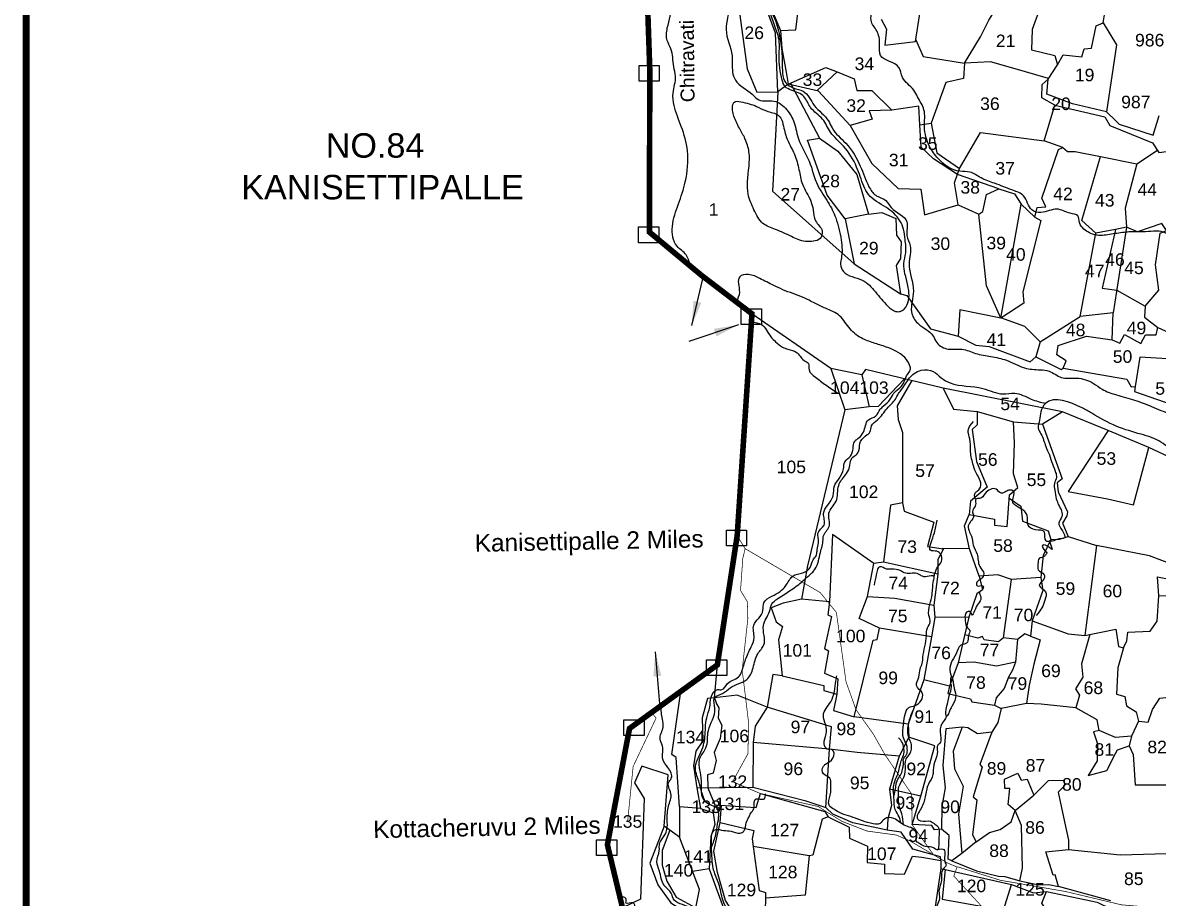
# Model space of a CAD drawing. Header units: feet. Extents: x 800131 to 806575, y 1568145 to 1575656.
# Drawn here: x 800131 to 801759, y 1573120 to 1574374 of the extents above; entities that cross this region are included whole.
import ezdxf
from ezdxf.enums import TextEntityAlignment as Align

# ---------------------------------------------------------------- set-up
doc = ezdxf.new("R2010")
doc.units = ezdxf.units.FT
doc.header["$LTSCALE"] = 15
doc.header["$MEASUREMENT"] = 0
doc.linetypes.add('HIDDEN2', pattern=[0.1875, 0.125, -0.0625])
for name, color, linetype in [('PLOT', 7, 'Continuous'), ('PLOT NO', 7, 'Continuous'), ('ROADS', 6, 'Continuous'), ('TANKS-STREAM', 4, 'Continuous'), ('TEXT', 1, 'Continuous'), ('VILLAGE STONES', 240, 'Continuous')]:
    doc.layers.add(name, color=color, linetype=linetype)
doc.layers.add('VILLAGE BOUNDRY', color=5, linetype='HIDDEN2', lineweight=100)
doc.styles.get("Standard").update_dxf_attribs({"font": 'arial.ttf'})
doc.linetypes.add('DOTS', pattern='A,1e-06,-3,["●",Standard,S=3,R=0,X=-1.25,Y=-1.25],-3', length=6.000001)
doc.dimstyles.get("Standard").update_dxf_attribs({"dimtxt": 0.18, "dimasz": 35, "dimexe": 0.18, "dimexo": 0.0625, "dimgap": 0.09, "dimtad": 0, "dimtih": 1, "dimtoh": 1, "dimdec": 4, "dimzin": 0, "dimdsep": 46, "dimtxsty": 'Standard', "dimcen": 0.09, "dimadec": 0, "dimazin": 0, "dimtfac": 1, "dimtdec": 4, "dimtofl": 0, "dimtmove": 0, "dimatfit": 3, "dimfxl": 1, "dimtolj": 1, "dimtzin": 0, "dimarcsym": 0})

msp = doc.modelspace()

# ---------------------------------------------------------------- linework, layer by layer
at = {"layer": 'PLOT', "lineweight": -2}
for points in [[(801564.1, 1574465.6), (801553, 1574421.4), (801588.5, 1574423.7), (801582.8, 1574405.5), (801590.9, 1574400.1), (801578, 1574364.6), (801577.3, 1574335.7), (801610.6, 1574327.3), (801614.4, 1574314), (801622.4, 1574328.2), (801649.4, 1574325.6), (801652.8, 1574337.1), (801663.2, 1574337.8), (801669.8, 1574370), (801679.7, 1574374), (801681.6, 1574385.5)], [(801361.8, 1574379.6), (801369.1, 1574365.3), (801367, 1574342.3), (801411.1, 1574347.4), (801428.2, 1574458)], [(801157.1, 1574399), (801169.6, 1574308.4), (801183.3, 1574274.9), (801213.7, 1574275.3), (801210.3, 1574359.4), (801189.7, 1574415.2)], [(801196, 1574414.8), (801217.6, 1574363.3), (801239.5, 1574364), (801243, 1574395.7)], [(801601.5, 1574294.4), (801550.2, 1574309.1), (801518.3, 1574318.3), (801480.9, 1574316.5), (801503.9, 1574354.3), (801516.1, 1574378.1), (801524.2, 1574390.8), (801516.4, 1574411.1), (801553.3, 1574422.3)], [(801679.7, 1574374), (801699.1, 1574342.5), (801684.8, 1574246.7), (801636, 1574258.1), (801599.1, 1574272.1), (801600.9, 1574293.5), (801614.4, 1574314)], [(801217.6, 1574363.3), (801219.1, 1574337.3), (801225.4, 1574303.3), (801228.5, 1574286.5), (801282.3, 1574310.3), (801298.4, 1574303.8), (801322.8, 1574293.9), (801326.6, 1574277.2), (801348.2, 1574277.4), (801377, 1574249.1), (801344.5, 1574248), (801349, 1574236), (801317.1, 1574227.3), (801271.7, 1574276.3), (801228.5, 1574286.5)], [(801411.5, 1574350), (801422, 1574325.7), (801480.9, 1574316.5), (801479.8, 1574294.3), (801454.2, 1574288.7), (801433.1, 1574230.3), (801441.5, 1574188), (801474, 1574165.5), (801504.1, 1574217.1), (801595.2, 1574205), (801610.4, 1574256.4), (801591.9, 1574266.5), (801592.4, 1574285.8), (801600.9, 1574293.5)], [(801298.4, 1574303.8), (801270.3, 1574277.7)], [(801228.5, 1574286.5), (801213.7, 1574275.3)], [(801231.8, 1574287.9), (801273.4, 1574209.1), (801299.4, 1574190.5), (801326.9, 1574157), (801343.6, 1574100.1), (801310.3, 1574093.5), (801284.5, 1574127.1), (801256, 1574206), (801273.4, 1574209.1)], [(801213.7, 1574275.3), (801205.7, 1574133.2), (801322.9, 1574028.8), (801389.4, 1573985.8), (801398.3, 1573983.4), (801432.3, 1573935.8), (801472, 1573925.2), (801497.4, 1573912.5), (801516.5, 1573910.3), (801575.1, 1573888.6), (801583.2, 1573895.6)], [(801417.2, 1574228), (801415.7, 1574254.6), (801377, 1574249.1)], [(801610.4, 1574256.4), (801682.2, 1574239.4), (801689.3, 1574227.2), (801750.5, 1574202.4), (801759.6, 1574188.5), (801828.9, 1574197.3), (801873.8, 1574182.4), (801903.3, 1574176), (801910.4, 1574199.5), (801855.1, 1574226.4), (801837.6, 1574194.4)], [(801684.8, 1574246.7), (801697.9, 1574233.8), (801702.8, 1574228.9), (801751.4, 1574213.3), (801760.1, 1574241.4)], [(801317.1, 1574227.3), (801348.1, 1574172.6), (801385.8, 1574136.9), (801418.4, 1574135.9), (801423.7, 1574099.2), (801471.9, 1574113.4), (801466.9, 1574144.9), (801474, 1574165.5)], [(801471.9, 1574113.4), (801501.8, 1574100.2), (801507.2, 1574104), (801512.6, 1574128), (801530.4, 1574136.3), (801471, 1574156.8), (801436.5, 1574179.1), (801419, 1574196.1), (801417.2, 1574228), (801433.1, 1574230.3)], [(801530.4, 1574136.3), (801552.7, 1574129.2), (801562.4, 1574114.2), (801582.1, 1574096), (801585.1, 1574109.5), (801597.8, 1574110.8), (801592, 1574123.1), (801615.6, 1574192.6), (801621.9, 1574195.7), (801595.2, 1574205)], [(801621.9, 1574195.7), (801628.6, 1574189.9), (801639.6, 1574189.9), (801676, 1574182.7), (801728.1, 1574172.4), (801757.5, 1574191.7)], [(801728.1, 1574172.4), (801711.5, 1574108.6), (801713.3, 1574081.4), (801697.4, 1574078.2), (801669.4, 1574072.7), (801649.1, 1574091), (801676, 1574182.7)], [(801582.1, 1574096), (801590.3, 1574090.8), (801564.8, 1573988.9), (801565.9, 1573972.7), (801533.2, 1573950.9), (801562.4, 1574114.2)], [(801310.3, 1574093.5), (801322.9, 1574028.8)], [(801343.6, 1574100.1), (801362.7, 1574102.4), (801382.5, 1574093.7), (801383.7, 1574070), (801390.5, 1574060.2), (801389.4, 1574036.7), (801383.3, 1574026.3), (801389.4, 1573985.8)], [(801533.2, 1573950.9), (801512.8, 1573997.4), (801501.8, 1574100.2)], [(801697.4, 1574078.2), (801678.2, 1573994.2), (801699.3, 1573991), (801739.9, 1573968.1), (801759.7, 1573991.4), (801754.6, 1574027.6), (801761.5, 1574072.9), (801770.8, 1574076.5), (801764, 1574086.9), (801729.2, 1574074.7), (801713.3, 1574081.4)], [(801589.6, 1573917.4), (801647, 1573953.7), (801669.4, 1574072.7)], [(801713.3, 1574081.4), (801699, 1573989.2), (801694.3, 1573958.8), (801647, 1573953.7)], [(801840.4, 1573721.2), (801745.1, 1573765.8), (801687.1, 1573790.4), (801621.5, 1573817.1), (801450.7, 1573850.7), (801339.3, 1573877.6), (801333.9, 1573870), (801289.6, 1573878.8), (801176.5, 1573957.3)], [(801533.2, 1573950.9), (801474.3, 1573963), (801472, 1573925.2)], [(801622.5, 1573879.3), (801626.9, 1573889.8), (801613.4, 1573898.6), (801615.3, 1573911.7), (801655.8, 1573925.2), (801692.5, 1573919.9), (801694.3, 1573958.8)], [(801739.9, 1573968.1), (801739.2, 1573952.3), (801758, 1573937.6), (801789.5, 1573923.6), (801809, 1573916.2), (801809.8, 1573898.6), (801828.4, 1573877.1), (801820.9, 1573862.5), (801796.6, 1573870.8), (801772.2, 1573893), (801732.3, 1573895.1), (801725.9, 1573853.1)], [(801532.7, 1573952), (801567.3, 1573939.7), (801589.6, 1573917.4), (801583.2, 1573895.6)], [(801692.5, 1573919.9), (801703.9, 1573915.4), (801710.2, 1573927.9), (801733.8, 1573914.6), (801740.6, 1573927.3), (801755.6, 1573927.4), (801758, 1573937.6)], [(801583.2, 1573895.6), (801619.6, 1573877.4), (801622.5, 1573879.3), (801713.6, 1573863.6), (801720.1, 1573852.5), (801725.9, 1573853.1), (801724.9, 1573845.8), (801811.3, 1573815.9)], [(801289.6, 1573878.8), (801309.5, 1573820), (801256.1, 1573596.3), (801247.3, 1573548.7), (801221.3, 1573542.7), (801204.2, 1573536), (801211, 1573516.1), (801220.2, 1573509.6), (801214.5, 1573490.4), (801219.6, 1573438.9), (801206.2, 1573440.7), (801198.5, 1573394), (801155.3, 1573410.8), (801122.9, 1573407), (801126.9, 1573454.4)], [(801333.9, 1573870), (801344.6, 1573824), (801309.5, 1573820)], [(801395, 1573864.1), (801357.6, 1573824.5), (801344.6, 1573824)], [(801405.7, 1573861.6), (801384.6, 1573825.7), (801385.9, 1573805.9), (801392.4, 1573787.2), (801392.2, 1573686.6), (801375, 1573683.1), (801365, 1573601.5), (801351, 1573599.6)], [(801450.7, 1573850.7), (801465.5, 1573820.9), (801499.3, 1573817.5), (801551.3, 1573802.4), (801592.8, 1573799.2)], [(801499.3, 1573817.5), (801499.4, 1573798.5), (801492.1, 1573791.5), (801498.3, 1573745.9), (801513.4, 1573708.8), (801489.8, 1573688.9), (801487.7, 1573669.7), (801524, 1573663.1), (801524.2, 1573654.4), (801542.4, 1573652.8), (801545.4, 1573698), (801557.4, 1573708.3), (801551.2, 1573728.2), (801552.7, 1573772.7), (801551.3, 1573802.4)], [(801621.5, 1573817.1), (801592.8, 1573799.2), (801621.3, 1573721), (801613.7, 1573715.3), (801615.2, 1573702.3), (801628.5, 1573673.8), (801627.9, 1573667.7), (801621.7, 1573657.6), (801629.8, 1573638.2), (801670.1, 1573625.3)], [(801687.1, 1573790.4), (801629.7, 1573702.8), (801686.2, 1573692.4), (801723.5, 1573683.7), (801745.1, 1573765.8)], [(801392.2, 1573686.6), (801394.6, 1573674.6), (801437.1, 1573658.7), (801428.3, 1573623.9), (801450.9, 1573620.7), (801443.1, 1573605.5), (801443, 1573584.4), (801365, 1573601.5)], [(801545.1, 1573693.4), (801561.8, 1573681.6), (801564.4, 1573660.3), (801600.9, 1573646.6), (801604.6, 1573634), (801617.1, 1573634.3), (801629.8, 1573638.2)], [(801488.2, 1573620.7), (801481.1, 1573653.7), (801487.7, 1573669.7)], [(801219.6, 1573438.9), (801279.3, 1573425), (801279.6, 1573417.8), (801298, 1573412.6), (801293.5, 1573389), (801322.9, 1573380.2), (801350.4, 1573489.9), (801355.8, 1573490.7), (801359.3, 1573506.8), (801330.1, 1573520.7), (801342, 1573552.6), (801351, 1573599.6), (801291.7, 1573641), (801287.4, 1573544.8), (801247.3, 1573548.7)], [(801604.6, 1573634), (801593.7, 1573611.2), (801590.7, 1573579.8), (801548.4, 1573576.5), (801528.7, 1573583.5), (801501.9, 1573581.3), (801488.2, 1573620.7), (801449, 1573620.9)], [(801824.7, 1573577.1), (801803.5, 1573582.9), (801782.4, 1573588.6), (801781.6, 1573597.4), (801746, 1573610.4), (801670.1, 1573625.3), (801653.6, 1573496.5), (801698, 1573505.8), (801702, 1573480.5), (801709, 1573479), (801713.7, 1573488.7), (801715.2, 1573501.1), (801747.3, 1573502.7), (801757.2, 1573517), (801759.4, 1573553.1), (801757.6, 1573580.7), (801798.9, 1573572.6), (801800.3, 1573552.8), (801759.4, 1573553.1)], [(801443, 1573584.4), (801437.1, 1573540), (801438.8, 1573522.4), (801433.7, 1573494.8), (801359.3, 1573506.8)], [(801501.9, 1573581.3), (801506.7, 1573562.1), (801498.9, 1573556.1), (801487.4, 1573522.9), (801438.8, 1573522.4)], [(801590.7, 1573579.8), (801593.2, 1573561), (801578.2, 1573517.3), (801575.7, 1573495.4), (801567.4, 1573499), (801557, 1573490.9), (801536.8, 1573493.3), (801548.4, 1573576.5)], [(801342, 1573552.6), (801381.4, 1573550.2), (801437.1, 1573540)], [(801287.4, 1573544.8), (801285.3, 1573526.2), (801290.3, 1573523.8), (801280.3, 1573478.1), (801286.2, 1573474.6), (801280.4, 1573442.5), (801299.4, 1573434.3), (801298, 1573412.6)], [(801487.4, 1573522.9), (801481.8, 1573498.3), (801472.1, 1573457.3), (801459.4, 1573424.1), (801422.9, 1573433.1)], [(801578.2, 1573517.3), (801629.8, 1573498.9), (801653.6, 1573496.5)], [(801433.7, 1573494.8), (801422.9, 1573433.1), (801400.3, 1573369.6), (801322.9, 1573380.2)], [(801557, 1573490.9), (801554.1, 1573458.2), (801527.1, 1573452.4), (801494.4, 1573458.4), (801472.1, 1573457.3)], [(801536.8, 1573493.3), (801529.6, 1573487.4), (801509.4, 1573490.3), (801506.9, 1573495.1), (801500.3, 1573492.8), (801481.5, 1573497.3)], [(801575.7, 1573495.4), (801589.4, 1573490.3), (801580.5, 1573455.3), (801573.8, 1573425.5), (801569.9, 1573399.2), (801533.8, 1573391.8)], [(801660.5, 1573497.9), (801648.8, 1573456), (801650.7, 1573437), (801640.1, 1573419.9), (801646, 1573410.8), (801640.5, 1573392.9), (801591.2, 1573398.1), (801569.9, 1573399.2)], [(801709, 1573479), (801701, 1573450), (801699.1, 1573412.5), (801710.7, 1573408.9), (801713.3, 1573395.9), (801727, 1573387.1), (801730.6, 1573373.8), (801720.5, 1573352.5), (801697.6, 1573350.5), (801674.3, 1573360.2), (801671.2, 1573375.6), (801640.5, 1573392.9)], [(801554.1, 1573458.2), (801550.1, 1573446.8), (801544.3, 1573436.7), (801537.8, 1573420.7), (801526.4, 1573407.2), (801524, 1573396.7)], [(801459.4, 1573424.1), (801457.3, 1573413.4), (801489.7, 1573406), (801491.6, 1573401.4), (801524, 1573396.7), (801533.8, 1573391.8), (801528.7, 1573371.9), (801520.4, 1573358), (801499.9, 1573355.5), (801486.1, 1573364.3), (801477.9, 1573365.1), (801454.2, 1573362.9), (801449.9, 1573310.1), (801453.5, 1573278.2), (801448.7, 1573251.7), (801448.3, 1573219.1), (801437.9, 1573217.9), (801434.1, 1573224.3), (801405.9, 1573225.7), (801418.3, 1573266.5), (801373.6, 1573276.2)], [(801097.4, 1573278.2), (801102.9, 1573248.5), (801072.8, 1573251.2), (801067.7, 1573321.6), (801061.5, 1573326.1), (801074.5, 1573416.4)], [(801122.9, 1573407), (801112.9, 1573406.2), (801105.3, 1573378.4), (801106, 1573345.5), (801095.9, 1573330.8), (801092.6, 1573310), (801097.4, 1573278.2), (801177.6, 1573279.1)], [(801122.9, 1573407), (801125.5, 1573398.4), (801128.8, 1573392.8), (801128.2, 1573378.3), (801133.5, 1573368.1), (801131.1, 1573348.9), (801122.2, 1573328.8), (801125.1, 1573317.6), (801121, 1573299.3), (801113, 1573296.7), (801113.2, 1573278.4)], [(801730.6, 1573373.8), (801744.3, 1573372.4), (801750.6, 1573390.4), (801760.8, 1573406.5), (801798.6, 1573411.1), (801805.9, 1573408.4)], [(801198.5, 1573394), (801181.3, 1573366.4), (801178.3, 1573343.4), (801177.6, 1573279.1), (801252.4, 1573260.2), (801282.5, 1573250), (801287.4, 1573333.5), (801178.3, 1573343.4)], [(801287.4, 1573333.5), (801290.4, 1573365.7), (801198.5, 1573394)], [(801400.3, 1573369.6), (801401.1, 1573351), (801387.4, 1573323.8), (801327.5, 1573328.8), (801287.4, 1573333.5)], [(801477.9, 1573365.1), (801465, 1573330.6), (801466.9, 1573305.5), (801479.4, 1573280.7), (801472.6, 1573240.5), (801477.3, 1573184.1), (801462.9, 1573173.7), (801457.5, 1573176), (801459.1, 1573210.1), (801448.3, 1573219.1)], [(801520.4, 1573358), (801503, 1573311.8), (801506.2, 1573307.9), (801493.3, 1573265.3), (801498.9, 1573261.2), (801492.4, 1573210.9), (801497.6, 1573200.7), (801477.3, 1573184.1)], [(801674.3, 1573360.2), (801666.2, 1573358.3), (801671.6, 1573341.4), (801671.4, 1573316.8), (801658.5, 1573295.7), (801685, 1573303), (801697.7, 1573327.6), (801700.3, 1573332.5), (801717.3, 1573338.3)], [(801418.3, 1573266.5), (801438.6, 1573338.4), (801401.1, 1573351)], [(801720.5, 1573352.5), (801717.3, 1573338.3), (801722.9, 1573326.2), (801725.9, 1573282.8), (801801.8, 1573282.4)], [(801387.4, 1573323.8), (801373.6, 1573276.2), (801376.4, 1573252.8), (801371, 1573233.7), (801370.1, 1573217.4), (801321, 1573228.2), (801292.3, 1573240.5), (801282.5, 1573250)], [(801072.8, 1573251.2), (801072.7, 1573207.6), (801050.7, 1573223.4), (801056.3, 1573296.7), (801018.8, 1573309.3), (801008.1, 1573285.3), (801021.9, 1573263.2), (801016.6, 1573119), (800991, 1573106.2)], [(801497.6, 1573200.7), (801516.7, 1573214.4), (801532.3, 1573218.8), (801548.1, 1573229.7), (801553.6, 1573245.8), (801580.4, 1573268), (801601.6, 1573288.8), (801623.7, 1573289.3), (801624.5, 1573281.1), (801615.3, 1573272.3), (801624.3, 1573229.6), (801630.1, 1573203.4), (801630.2, 1573189.8)], [(801553.6, 1573245.8), (801543.7, 1573254.5), (801546, 1573277.4), (801538.7, 1573277.1), (801538.6, 1573290.8), (801557.6, 1573299.2), (801562.3, 1573289.3), (801570.7, 1573290.7), (801580.4, 1573268)], [(801113.2, 1573278.4), (801123.1, 1573253.9), (801120.9, 1573242.3)], [(801123.1, 1573253.9), (801182.7, 1573250), (801188.5, 1573270.1), (801280.9, 1573244.4), (801285.8, 1573236.7), (801315.7, 1573221.9), (801316.5, 1573206.4), (801342, 1573194.6), (801341.6, 1573171.5)], [(801102.9, 1573248.5), (801120.9, 1573242.3), (801123.3, 1573225.6), (801117.5, 1573208.6), (801115, 1573162.1), (801091.5, 1573158.2)], [(801447.1, 1573174.1), (801447.3, 1573162.6), (801433.5, 1573069.7), (801445.4, 1573054.3), (801432.9, 1573052.8), (801427.1, 1572982.9), (801403.7, 1572969.2), (801365.8, 1572959), (801314.5, 1572978.6), (801306.3, 1572974.9), (801245.9, 1573014.5), (801205.2, 1573033.1), (801199.4, 1573008.8), (801183.1, 1573051.9), (801154.3, 1573092.5), (801138.6, 1573117.1), (801126.9, 1573157.1), (801122, 1573187.4), (801131, 1573228.5), (801132.6, 1573253.3)], [(801462.9, 1573173.7), (801498.2, 1573159.3), (801529.8, 1573151.9), (801538.9, 1573151.4), (801560.2, 1573144.9), (801564.3, 1573163), (801562.8, 1573224.3), (801553.6, 1573245.8)], [(801131, 1573228.5), (801179.3, 1573217.2), (801177, 1573205), (801178.4, 1573194.3), (801187, 1573131.3), (801195.9, 1573128.3), (801195.9, 1573120.3), (801194.8, 1573085.5), (801213.7, 1573071.5), (801211.3, 1573059), (801183.1, 1573051.9)], [(801285.8, 1573236.7), (801276.9, 1573233.6), (801263.9, 1573181.9), (801258.6, 1573180.9), (801178.4, 1573194.3)], [(801050.7, 1573223.4), (801030.3, 1573170.5), (801041.8, 1573139.5), (801060.3, 1573113.4), (801092.8, 1573092.8), (801033.2, 1573032.7)], [(801058.8, 1573217.7), (801047.6, 1573188.5), (801047.6, 1573167.7), (801054.5, 1573144.4), (801067.7, 1573121.7), (801095.9, 1573106.6), (801101.1, 1573132.6), (801072.7, 1573207.6)], [(801341.6, 1573171.5), (801366.2, 1573168.7), (801366.6, 1573155.4), (801395, 1573154.5), (801406.5, 1573180.4), (801420, 1573178.8), (801447.1, 1573174.1), (801446.9, 1573179.6), (801407.2, 1573190.3), (801390.3, 1573214.6), (801370.1, 1573217.4)], [(801258.6, 1573180.9), (801252.8, 1573124.3), (801195.9, 1573120.3)], [(801690.6, 1573116.6), (801616, 1573136.8), (801611, 1573153.7), (801608.3, 1573153.3), (801597.6, 1573186.5), (801630.2, 1573189.8), (801704.2, 1573182.4), (801787.8, 1573184.5), (801813.2, 1573176.9), (801845.2, 1573173.2), (801814.1, 1573144.1), (801787, 1573111.3)], [(801115, 1573162.1), (801141.5, 1573089.9), (801111.7, 1573074.2), (801095.9, 1573106.6)], [(801447.3, 1573162.6), (801453.6, 1573161.2), (801548.5, 1573139.8), (801580.2, 1573127.7), (801598.5, 1573129.8), (801671.2, 1573114.4), (801689.7, 1573105.2), (801716.8, 1573106.2), (801717.2, 1573090.7), (801732.1, 1573082.6), (801760.4, 1573088.7), (801762.2, 1573101.4), (801783.1, 1573105.4)], [(801453.6, 1573161.2), (801448.9, 1573118.9), (801537.2, 1573103), (801548.5, 1573139.8)], [(801560.2, 1573144.9), (801587.5, 1573139.1), (801602.1, 1573140), (801616, 1573136.8)], [(801555.9, 1573055.9), (801565, 1573057.9), (801579.8, 1573055.3), (801579.9, 1573072.4), (801585.4, 1573077.7), (801585.1, 1573086.3), (801594.9, 1573108.6), (801592.1, 1573113), (801598.5, 1573129.8)]]:
    msp.add_lwpolyline(points, dxfattribs=at)
at = {"layer": 'PLOT NO', "color": 5, "linetype": 'Continuous', "lineweight": -2, "const_width": 10}
msp.add_lwpolyline([(806569.8, 1575651.2), (800136.4, 1575651.2), (800136.4, 1568149.6), (806569.8, 1568149.6)], close=True, dxfattribs=at)
at = {"layer": 'ROADS', "linetype": 'DOTS', "lineweight": -2, "ltscale": 0.15, "const_width": 1}
for points in [[(801341.2, 1573216.4), (801305.7, 1573230.2), (801285.5, 1573242.5), (801271.5, 1573251.5), (801188.5, 1573270.1), (801148.7, 1573287.1), (801170.7, 1573327.2), (801171.8, 1573370.4), (801166.2, 1573416.8), (801162.5, 1573446.7), (801170.6, 1573520.8), (801169.9, 1573544.8), (801160.1, 1573561), (801163.4, 1573607.1), (801166.7, 1573620.9), (801155.3, 1573639.4)], [(801166.7, 1573620.9), (801240.5, 1573577.7), (801274.4, 1573557.9), (801297.5, 1573529.5), (801311.3, 1573430.2), (801325.5, 1573390.4), (801350.5, 1573355.1), (801367.3, 1573325.5), (801398.1, 1573280), (801405.3, 1573269.3), (801405.9, 1573225.7), (801436.7, 1573182.3)], [(801456.8, 1573170.5), (801403.1, 1573202.2), (801383.2, 1573210.7), (801341.2, 1573216.4)], [(801810.8, 1572425.7), (801807, 1572467.5), (801796.7, 1572529.3), (801796.7, 1572571), (801746.5, 1572645.1), (801733.6, 1572664.8), (801705.7, 1572686.2), (801687.9, 1572757), (801659.4, 1572787.9), (801640.1, 1572801.9), (801617.2, 1572839.2), (801617.6, 1572895.2), (801618.6, 1572931), (801586.6, 1572979.8), (801579.6, 1573003.6), (801572.9, 1573047.1), (801548.3, 1573064.7), (801515.6, 1573097.7), (801465.8, 1573151.9), (801470.4, 1573164.9), (801456.8, 1573170.5)], [(801776.3, 1573104.6), (801705.9, 1573110.7), (801626.1, 1573129.7), (801532.3, 1573145.9), (801472.3, 1573164.8), (801470.3, 1573164.9)]]:
    msp.add_lwpolyline(points, dxfattribs=at)
at = {"layer": 'ROADS', "linetype": 'HIDDEN2', "lineweight": -2, "ltscale": 8, "const_width": 1}
msp.add_lwpolyline([(800998.3, 1573230.1), (801006.2, 1573308.9), (801021.2, 1573340.5), (801039, 1573378), (801032.9, 1573386.4)], dxfattribs=at)
at = {"layer": 'TANKS-STREAM', "lineweight": -2}
for points in [[(801116.7, 1574872.8), (801117.8, 1574861.8), (801115.1, 1574849.7), (801118.9, 1574842.2), (801122.3, 1574826.3), (801124.7, 1574818.9), (801121.7, 1574803.4), (801126.9, 1574788.8), (801125.2, 1574772.1), (801122.4, 1574754.6), (801125.7, 1574738.1), (801129.6, 1574722.2), (801128.5, 1574700.5), (801126.3, 1574687), (801125.8, 1574672.6), (801127.3, 1574654.8), (801132.5, 1574639.8), (801135.8, 1574631.1), (801137.2, 1574616.1), (801138.2, 1574601.1), (801132.6, 1574580.7), (801131, 1574563), (801132.1, 1574547.9), (801133.4, 1574542.7), (801135.4, 1574523.3), (801133.2, 1574487), (801131.7, 1574465.5), (801135.6, 1574446.2), (801143.2, 1574413.9), (801141.6, 1574381.6), (801139.4, 1574364.6), (801148, 1574326.8), (801148.7, 1574304), (801152.7, 1574292.1), (801176.9, 1574271.8), (801186.5, 1574263.7), (801207.9, 1574262.1), (801226.4, 1574249.6), (801236.8, 1574231.1), (801243.7, 1574206.5), (801258.4, 1574176.1), (801270.7, 1574141.1), (801285.7, 1574116.9), (801296.5, 1574095), (801304.3, 1574063.2), (801305.6, 1574048.9), (801304.6, 1574037.6), (801303.4, 1574028.5), (801307.5, 1574018), (801334.5, 1574005.6), (801353.4, 1573988.7), (801371, 1573968.4), (801382.4, 1573960.8), (801388.9, 1573960.7), (801398.6, 1573969.7), (801399.8, 1573998.1), (801395.8, 1574014.8), (801394.2, 1574029.2), (801396.9, 1574044.6), (801396, 1574063.9), (801393.7, 1574078.4), (801388.6, 1574090.6), (801368.3, 1574110), (801343.6, 1574128.2), (801336.8, 1574140.2), (801326.5, 1574167.6), (801307.7, 1574197.4), (801289, 1574217.6), (801277.6, 1574236.3), (801260.6, 1574252.8), (801251, 1574268.4), (801232.9, 1574277.8), (801223.8, 1574282.9), (801219.9, 1574291.9), (801215.5, 1574327.1), (801214.7, 1574352.9), (801212.9, 1574358.9), (801195.4, 1574406), (801192, 1574416.3), (801192.5, 1574426.4), (801191, 1574445.7), (801191.1, 1574470.4), (801192.8, 1574511.1), (801195.3, 1574552.7), (801196.3, 1574591.4), (801197.8, 1574623.8), (801203, 1574655.5), (801213.1, 1574667.8), (801242.3, 1574665.7), (801260.8, 1574662.7), (801276.1, 1574662.7), (801302.3, 1574653.2), (801328.4, 1574644), (801352.5, 1574640.5), (801390.6, 1574641.8), (801415.5, 1574658.4), (801425.5, 1574683.7), (801434.8, 1574709.2), (801447.9, 1574721.4), (801472.2, 1574734.7), (801499.8, 1574745.3), (801535.5, 1574752.9), (801559.4, 1574763.6), (801573.2, 1574774.4), (801589.7, 1574778.4), (801610.6, 1574794)], [(802938.7, 1573906.8), (802935.2, 1573912.2), (802929.3, 1573919.3), (802906.4, 1573929), (802887.8, 1573935.1), (802871.9, 1573942.1), (802856.2, 1573950.5), (802842.4, 1573956), (802827.7, 1573958.8), (802808.4, 1573968.7), (802794.3, 1573977.4), (802776.4, 1573987.7), (802767.4, 1573996.9), (802756.9, 1574008.2), (802736.4, 1574021.8), (802722.9, 1574037.1), (802699.2, 1574053.5), (802685.8, 1574063.6), (802657.4, 1574070.7), (802630.9, 1574072.7), (802619.3, 1574080.2), (802610.3, 1574095.1), (802590.2, 1574108.2), (802586.3, 1574123.8), (802580.5, 1574146.9), (802579.2, 1574177.5), (802563.4, 1574201.3), (802555.3, 1574218.7), (802534.2, 1574238.2), (802525.5, 1574265.7), (802513.1, 1574326.5), (802510, 1574353.1), (802491.8, 1574379.4), (802432.5, 1574390.9), (802375.7, 1574394.4), (802354.2, 1574402.4), (802336.3, 1574406.2), (802328.3, 1574416.6), (802319.2, 1574424), (802303.6, 1574431.3), (802294.7, 1574457.3), (802287.2, 1574471.4), (802288.2, 1574503.6), (802288.7, 1574516.2), (802290.3, 1574529.2), (802286.2, 1574538.5), (802274.2, 1574541.5), (802246.6, 1574537.6), (802224.1, 1574535.9), (802204.2, 1574535.7), (802192.2, 1574532.5), (802175.8, 1574535.2), (802162, 1574535.6), (802150.7, 1574537.3), (802122.2, 1574548.3), (802112.2, 1574560.2), (802102.9, 1574569.8), (802085.8, 1574577.6), (802074.2, 1574592.6), (802064, 1574603.5), (802051.6, 1574609.5), (802038.1, 1574612.3), (802017.3, 1574635.2), (802001.7, 1574651.3), (801995.3, 1574662.8), (801994.4, 1574669.8), (801977.6, 1574681.4), (801965.3, 1574685), (801954.8, 1574694.7), (801945.6, 1574704.5), (801932, 1574714), (801919.6, 1574728.1), (801909.2, 1574733.8), (801890.1, 1574736.5), (801879.1, 1574741.3), (801864.5, 1574743.2), (801852, 1574754.2), (801841.7, 1574761.2), (801824.8, 1574764.7), (801809.6, 1574771.2), (801789.1, 1574770.7), (801776.9, 1574777.2), (801768, 1574778.3), (801748.5, 1574779.2), (801739, 1574787.1), (801724, 1574793.1), (801717, 1574800), (801714.3, 1574801.8)], [(802429.1, 1573822), (802420.1, 1573834.2), (802408, 1573838.4), (802386, 1573858.5), (802368.9, 1573866.7), (802347.4, 1573885), (802319.6, 1573907.8), (802302.4, 1573920.2), (802283.5, 1573940.8), (802267.9, 1573964.3), (802248.8, 1573997.4), (802227.6, 1574024.7), (802223.9, 1574048.1), (802219.1, 1574062.6), (802220.1, 1574081.4), (802216.5, 1574099.1), (802210, 1574109.5), (802206.9, 1574134.5), (802199, 1574159.2), (802192.1, 1574166), (802178.7, 1574178.8), (802153.6, 1574180.7), (802130.8, 1574185.4), (802110.5, 1574189.2), (802095.4, 1574188.5), (802079.6, 1574194.1), (802058.4, 1574194.5), (802041.1, 1574208.2), (802003.1, 1574242), (801982.4, 1574264.8), (801987.7, 1574272.8), (802002.9, 1574283.3), (802004.9, 1574314.2), (802001.7, 1574329.3), (802001.7, 1574343.5), (801986.7, 1574354.9), (801972.5, 1574365.4), (801963.7, 1574391.5), (801956.5, 1574397.9), (801940.3, 1574406.9), (801926.6, 1574414.1), (801916.6, 1574423.9), (801901.9, 1574432.6), (801886.9, 1574434.3), (801864.6, 1574431.6), (801851.9, 1574433.4), (801837.2, 1574434.9), (801826.4, 1574437.6), (801813.8, 1574439), (801799, 1574444.1), (801789.3, 1574447.6), (801774.3, 1574450.6), (801758.3, 1574456.1), (801754.1, 1574494.8), (801759.3, 1574512.2), (801761.6, 1574527.9), (801766.1, 1574538.9), (801765.1, 1574560), (801751.1, 1574565.5), (801746.8, 1574569.7), (801744.3, 1574578.4), (801727.6, 1574597.9), (801720.1, 1574606.7), (801703.6, 1574612.9), (801689.9, 1574621.2)], [(801088.3, 1574025.6), (801082.1, 1574041.7), (801069.2, 1574054), (801062.5, 1574082.5), (801071.1, 1574114.7), (801080.9, 1574146.2), (801084, 1574190.7), (801075.2, 1574225.8), (801064.9, 1574255.7), (801063.5, 1574273.6), (801067, 1574297.5), (801064.5, 1574311.2), (801060.2, 1574337.1), (801055.1, 1574348.8), (801055.2, 1574366.8), (801059.3, 1574383.6), (801058, 1574403.4), (801049.9, 1574425.9), (801045.4, 1574445.9), (801045.2, 1574462.3), (801046.3, 1574481.6), (801052.6, 1574505.5), (801051.9, 1574521.6), (801048.8, 1574518.5), (801019, 1574511.4)], [(801980.1, 1574259.2), (801969.6, 1574238.4), (801967.2, 1574222.8), (801958.8, 1574196.5), (801956.2, 1574181.7), (801970.4, 1574173.3), (801989, 1574164.8), (802010.5, 1574142.7), (802024.9, 1574134.8), (802034.9, 1574127.7), (802040.7, 1574110.3), (802054.7, 1574101.4), (802072.8, 1574089.8), (802085.1, 1574079.5), (802087, 1574060.6), (802092, 1574046.6), (802101.2, 1574032), (802109.9, 1574002.6), (802125.9, 1573964.4), (802135.5, 1573955.9), (802118.2, 1573952.2), (802106.7, 1573946.9), (802092.1, 1573960.1), (802080.3, 1573976.6), (802035.2, 1573974.4), (802022.8, 1573974.5), (802010.5, 1573974.6), (801991.1, 1573975.8), (801984.6, 1573987), (801971.2, 1573988.1), (801946.8, 1573983.6), (801931.9, 1573986.7), (801910.9, 1574005.2), (801889.3, 1574023.3), (801868.6, 1574032.5), (801848, 1574041.2), (801833.8, 1574041.6), (801816.8, 1574050.2), (801801.4, 1574052.5), (801783.6, 1574060), (801769.4, 1574072.8), (801740.4, 1574074.8), (801719.1, 1574074.7), (801710, 1574074), (801688.9, 1574070.9), (801668.9, 1574070.2), (801652.3, 1574078.8), (801645.8, 1574088), (801643.5, 1574097.7), (801632.7, 1574101.3), (801613.7, 1574107.3), (801590.6, 1574102.4), (801577.6, 1574106.2), (801565.8, 1574126.1), (801550.4, 1574134.3), (801524.1, 1574144.3), (801504.8, 1574152.1), (801488.9, 1574160.3), (801474.3, 1574161.5), (801443.3, 1574179.8), (801431.1, 1574197), (801423.7, 1574225.2), (801423, 1574249.7), (801413.9, 1574268), (801408.3, 1574277.8), (801392.3, 1574296), (801387.2, 1574310.3), (801360.8, 1574327.3), (801359.5, 1574343.7), (801355.3, 1574362.6), (801347.1, 1574377.8), (801348.8, 1574390.1), (801352.3, 1574404.7), (801349.9, 1574423.2), (801355.8, 1574436.2)], [(801202.1, 1574393.6), (801204.9, 1574388.6), (801214.5, 1574362.7), (801217.2, 1574348.1), (801219.9, 1574318.1), (801225.2, 1574288.2), (801235.5, 1574280.9), (801250, 1574276.3), (801265.8, 1574255.9), (801286.1, 1574233.7), (801291.2, 1574223.7), (801310.9, 1574201.6), (801331.8, 1574168.9), (801344.2, 1574139.4), (801353.9, 1574127.1), (801368.2, 1574119.7), (801376, 1574109.6), (801398.6, 1574089.2), (801398.4, 1574069.5), (801403.2, 1574054.7), (801401.8, 1574029.1), (801407.9, 1573989.6), (801405.2, 1573960.1), (801414.1, 1573943.7), (801436.3, 1573925.5), (801441.4, 1573916), (801457.8, 1573906.8), (801477.5, 1573906.6), (801496.9, 1573900.6), (801518.9, 1573896.1), (801541.2, 1573890.7), (801567.1, 1573879.9), (801589.8, 1573877.1), (801602.2, 1573875.2), (801619.8, 1573866.3), (801641.9, 1573865.2), (801665.9, 1573857.7), (801678.3, 1573849.3), (801698.8, 1573841.3), (801724.9, 1573833.6), (801749.2, 1573824.6), (801775.8, 1573813.7), (801804.5, 1573804.5), (801825.9, 1573796.3), (801843.1, 1573784.3), (801855.6, 1573777.3), (801871.7, 1573766.5), (801882.4, 1573754.7), (801894.3, 1573740.5), (801912.7, 1573731.1), (801931.1, 1573713.9), (801942, 1573705), (801957, 1573702.9), (801976.2, 1573693.7), (801994.8, 1573690), (802019.6, 1573679.6), (802044.6, 1573671.6), (802062.7, 1573656.5), (802077, 1573644), (802092.8, 1573633.7), (802103.9, 1573617.2), (802112, 1573596.1), (802116.8, 1573588.9), (802127.3, 1573586.2), (802137.1, 1573560.1), (802161, 1573532.7), (802174.7, 1573497.5), (802191.1, 1573473.9), (802199.8, 1573451.4), (802204.6, 1573441.4), (802225, 1573425.7), (802229.3, 1573414.2), (802239.1, 1573393.5), (802246.4, 1573384.4), (802253.6, 1573380.1), (802258, 1573364.1), (802260.6, 1573347.8), (802265.1, 1573329.8), (802278, 1573305.8), (802286.2, 1573288.3), (802289.7, 1573266.9), (802302.6, 1573246.6), (802311, 1573229.7), (802315.8, 1573211.3), (802321.7, 1573195.1), (802332, 1573181.1), (802342.2, 1573154.4), (802345.2, 1573143.8), (802365.1, 1573117.8), (802370, 1573106.5), (802376.4, 1573085.3), (802396.1, 1573056.8), (802400.5, 1573050.8), (802405.4, 1573035), (802426.4, 1573014), (802437.5, 1572998.3), (802445.1, 1572981.2), (802446, 1572967.1), (802460.1, 1572946.6), (802464, 1572930.4), (802467.3, 1572916), (802477.2, 1572893.8), (802481.6, 1572884.6), (802485.5, 1572856.1), (802494.1, 1572845), (802501.3, 1572844.3), (802509, 1572821.6), (802522, 1572802.2), (802525.5, 1572791.2), (802540.2, 1572775.9), (802549, 1572758.7), (802560.8, 1572741.7), (802573.9, 1572730.6), (802596.4, 1572710.2), (802615.3, 1572706.7), (802627.8, 1572696), (802656.4, 1572689.1), (802681.8, 1572680.5), (802694, 1572671.1), (802738.7, 1572658), (802764.3, 1572648.4), (802799.1, 1572647.9), (802821.7, 1572648.1), (802833.5, 1572663.4), (802838, 1572675.1), (802845.8, 1572684), (802862.1, 1572705.7), (802870.1, 1572717.6), (802881.8, 1572728.3), (802891.3, 1572734.2), (802900.6, 1572744.6), (802915.3, 1572743.7), (802926.5, 1572738.3), (802939.2, 1572737), (802955.5, 1572727.2), (802967.4, 1572717.3), (802977.1, 1572709.5), (802992, 1572711.1), (802999, 1572720.1), (803009.3, 1572733.3), (803019.5, 1572753.4), (803031.4, 1572780.8), (803028.8, 1572807.7), (803030.5, 1572818.7), (803021, 1572857.2), (803016.6, 1572887.9), (803016, 1572914.2), (803012.7, 1572924.1), (803009.4, 1572945.5), (803011.6, 1572957.6), (803021.9, 1572983.3), (803032.1, 1572996.1), (803039.3, 1573006.2), (803048.4, 1573013.7), (803055.8, 1573022.3), (803058.7, 1573034.2), (803062.4, 1573047.1), (803069.3, 1573059.6), (803069.5, 1573079.7), (803068.8, 1573093.6), (803062.2, 1573113), (803052.5, 1573116.3), (803047.4, 1573134), (803043.1, 1573163.5), (803039.3, 1573177.2), (803034, 1573210.7), (803031.1, 1573228.6), (803031.8, 1573249.1), (803026.7, 1573253.4), (803018.4, 1573276.3), (803011.1, 1573313.3), (803006.9, 1573323.5), (803005.8, 1573359.9), (803001.9, 1573372.7), (803001.2, 1573388.3), (802999.9, 1573428.5), (802994.3, 1573457.5), (802989.9, 1573482.6), (802982.3, 1573505.8), (802969.9, 1573528.7), (802960.3, 1573556), (802954.3, 1573574.2), (802948.8, 1573588.6), (802942.5, 1573592.6), (802930.9, 1573594.9), (802918.4, 1573589.6), (802905.3, 1573591.9), (802889.7, 1573602), (802869.5, 1573613.7), (802864.9, 1573619.6), (802852.5, 1573623.6), (802840.2, 1573637.6), (802826.4, 1573660.2), (802823.2, 1573672.3), (802823.1, 1573688.2), (802824, 1573695.3), (802825.8, 1573699.3), (802814.4, 1573704.3), (802806.2, 1573711.6), (802798.9, 1573727.7), (802795.1, 1573752.5), (802793.9, 1573761.3), (802781.6, 1573761.3), (802769.3, 1573773), (802757.3, 1573786.4), (802748.9, 1573790.2), (802740.2, 1573790.9), (802731.3, 1573792.4), (802727.3, 1573791.4), (802717.1, 1573795.8), (802712.1, 1573802.4), (802705.8, 1573814.7), (802695.2, 1573821), (802689.8, 1573836.4), (802683.7, 1573842.9)], [(801264.9, 1574061.3), (801253, 1574060.9), (801233, 1574068), (801210.1, 1574078.2), (801192.3, 1574086.9), (801179.4, 1574106.4), (801171.1, 1574128.9), (801170.2, 1574146.8), (801172.2, 1574189.5), (801166.5, 1574208.2), (801158.4, 1574223.3), (801150.6, 1574240.4), (801149.3, 1574257), (801151.3, 1574260.6), (801160.4, 1574261), (801183.1, 1574254.4), (801197.1, 1574247.9), (801214.5, 1574241.5), (801223, 1574220.3), (801225.6, 1574210.9), (801237.4, 1574185.8), (801243.9, 1574163.7), (801248.8, 1574142.9), (801261, 1574118.5), (801264.1, 1574106.3), (801267.7, 1574090.5), (801277, 1574075.8), (801274.1, 1574065.1), (801264.4, 1574061.3)], [(801109.9, 1573257.8), (801104.2, 1573273.4), (801100.2, 1573287.6), (801095.5, 1573308.6), (801101.9, 1573326.2), (801107, 1573339.2), (801109.1, 1573351.4), (801111.6, 1573378.5), (801115.9, 1573393.9), (801118.1, 1573408.1), (801127.3, 1573418.9), (801133.3, 1573419), (801141.4, 1573427.5), (801149.3, 1573432.6), (801157.2, 1573437.2), (801161.9, 1573445.1), (801167.3, 1573461.9), (801175.3, 1573480.1), (801179.6, 1573493.5), (801179, 1573511.3), (801186.1, 1573521.2), (801192.3, 1573532.6), (801193.6, 1573543.4), (801205, 1573552.9), (801216.7, 1573559.4), (801225, 1573567.9), (801234.9, 1573581.5), (801249.6, 1573586.4), (801259.9, 1573593.8), (801264.1, 1573604.9), (801268.3, 1573610.5), (801269.8, 1573617.5), (801271.6, 1573636.5), (801270.9, 1573642.4), (801279.9, 1573654.6), (801279.2, 1573671.5), (801284.8, 1573682.9), (801292.9, 1573696.8), (801294.6, 1573710.7), (801301.4, 1573721.3), (801307.6, 1573735.2), (801309.8, 1573745.4), (801317.7, 1573753.6), (801321.5, 1573764.3), (801323.7, 1573774.6), (801330, 1573780), (801336.3, 1573787.9), (801343.6, 1573805.5), (801354, 1573811), (801360.4, 1573820.7), (801364.6, 1573824.8), (801374.7, 1573835.1), (801381.2, 1573845.3), (801390.4, 1573853.1), (801399.3, 1573870.4), (801403.4, 1573876.9), (801402.8, 1573882.7), (801398.1, 1573891.7), (801371.3, 1573908.9), (801353, 1573915), (801335.5, 1573921.5), (801317, 1573935.8), (801302.1, 1573954.5), (801282, 1573965.2), (801266.6, 1573972.5), (801250, 1573980.7), (801220.6, 1573991.9), (801207.6, 1573998), (801187.7, 1574007.9), (801171.3, 1574013.6), (801158.9, 1574010.3), (801158.4, 1573988.3), (801154.1, 1573974.4)], [(801175.7, 1573945.7), (801190.1, 1573942.1), (801203.6, 1573924.4), (801210.4, 1573917.2), (801220.2, 1573909.7), (801228.1, 1573906.5), (801240, 1573902.4), (801251.2, 1573890.6), (801257.4, 1573886.1), (801258.3, 1573877), (801267.4, 1573866.7), (801282.2, 1573855.4), (801298.8, 1573844.4)], [(801118.6, 1573193.3), (801124.7, 1573211.4), (801127.2, 1573226.3), (801126.7, 1573248.5), (801110.7, 1573257.2), (801103.8, 1573292.5), (801102, 1573320.9), (801110.5, 1573335.4), (801114, 1573360.3), (801123.4, 1573392.1), (801122.9, 1573407), (801134.1, 1573413.4), (801145.4, 1573421.6), (801157.7, 1573427.6), (801169, 1573433.4), (801178.2, 1573450.3), (801184.9, 1573470.3), (801193.5, 1573483), (801192.9, 1573510.8), (801201.6, 1573531), (801204.9, 1573541.7), (801213.4, 1573549.3), (801243.6, 1573569.7), (801256.4, 1573580.8), (801267.1, 1573591.9), (801274.6, 1573615.5), (801278.4, 1573633.4), (801278.7, 1573638.5), (801287.1, 1573652.5), (801286.7, 1573671.7), (801297.1, 1573688.8), (801300.9, 1573711.6), (801310.5, 1573726.5), (801315.8, 1573735.9), (801319.9, 1573750.9), (801326, 1573755.4), (801329.8, 1573761.7), (801332.1, 1573774.5), (801341.8, 1573784.3), (801345.6, 1573787.9), (801347.9, 1573796.8), (801356.5, 1573805.3), (801370.2, 1573821.9), (801382.1, 1573835.1), (801386.5, 1573843.1), (801391, 1573849.1), (801397.1, 1573858.1), (801409, 1573872), (801419.2, 1573876.4), (801436.3, 1573874.8), (801447.5, 1573865.8), (801460.4, 1573858.3), (801507.6, 1573850.5), (801536.1, 1573842.6), (801553.1, 1573843.7), (801576.5, 1573835.2), (801597.3, 1573829)], [(802154.9, 1573463.4), (802136.5, 1573478.7), (802122.3, 1573495.7), (802114.5, 1573522.3), (802097, 1573542), (802088.9, 1573548.9), (802076.6, 1573574.7), (802037.8, 1573603.1), (802012.9, 1573626.3), (801987, 1573633.3), (801972.1, 1573641.3), (801949.7, 1573643.1), (801943.4, 1573647.7), (801924.9, 1573663.4), (801904.6, 1573680.2), (801882.5, 1573701.8), (801876.6, 1573711.7), (801843.8, 1573728.6), (801819, 1573746.7), (801808.2, 1573752.1), (801786.2, 1573757.3), (801762.7, 1573773.6), (801734.1, 1573784.8), (801699.2, 1573796.1), (801663.5, 1573814.8), (801649.6, 1573822.5), (801597, 1573828.7), (801590.3, 1573816.9), (801588.7, 1573805), (801586.7, 1573793.8), (801590.7, 1573785.4), (801597.6, 1573767.3), (801602.7, 1573755.1), (801607.1, 1573742.4), (801611.7, 1573730.1), (801612.9, 1573723.1), (801609.9, 1573714.4), (801610.4, 1573704.5), (801612.7, 1573692.2), (801616, 1573683.6), (801620.3, 1573674.4), (801620.6, 1573667), (801616.3, 1573658.1), (801621.4, 1573646.6), (801624.5, 1573636.6), (801613.4, 1573634.2), (801605.2, 1573631.8), (801603.8, 1573632.4), (801605.4, 1573624.4), (801606.6, 1573619.9), (801597.1, 1573626), (801593.3, 1573626), (801596.7, 1573617.4), (801598.9, 1573615.1), (801597.1, 1573611.5), (801593.5, 1573608.5), (801588.1, 1573607), (801586.4, 1573598.7), (801586.8, 1573590.7), (801595.1, 1573583.6), (801595.5, 1573578.4), (801588.1, 1573568.1), (801597.3, 1573559.2), (801596.3, 1573547.3), (801591.9, 1573536), (801583.8, 1573525.3)], [(801497, 1573691.7), (801495.6, 1573697.9), (801497.9, 1573702.3), (801502.7, 1573706.5), (801503.7, 1573718.1), (801497.1, 1573730.6), (801493.1, 1573742.4), (801489.6, 1573762.2), (801488.8, 1573778.1), (801486.3, 1573790), (801494.2, 1573803.2)], [(801603.1, 1573630.9), (801597.9, 1573631.9), (801595.6, 1573644.4), (801582.9, 1573648), (801572.1, 1573654.6), (801570.9, 1573668.3), (801567.6, 1573674), (801550, 1573689.9), (801551.4, 1573703.2), (801546.3, 1573704.9), (801540.5, 1573702.6), (801533.7, 1573700.6), (801526.4, 1573706), (801510.7, 1573699.9), (801502.8, 1573692.7), (801497.3, 1573692), (801497.1, 1573685.4), (801492.4, 1573673.4), (801494.2, 1573668.5), (801489.9, 1573659.6), (801487.1, 1573655.6), (801487.6, 1573646.3), (801491.2, 1573638.6), (801493.7, 1573625.7), (801499.2, 1573613.1), (801503, 1573595.4), (801508.8, 1573584.9), (801505, 1573577.6), (801498.9, 1573572.9), (801498.7, 1573567.9), (801507.7, 1573567.4), (801506.7, 1573562.1), (801502.8, 1573559.1), (801504.4, 1573550.8), (801500.9, 1573541.9), (801495.3, 1573531.7), (801492.1, 1573525.6), (801489.9, 1573530), (801485.3, 1573530.6), (801482, 1573525.8), (801482.7, 1573514.8), (801484.2, 1573508.7), (801488.5, 1573504), (801486.6, 1573496.1), (801485.3, 1573487), (801482.2, 1573484.7), (801475.9, 1573482.5), (801469.1, 1573470.4), (801461.8, 1573457.2), (801460.7, 1573443.4), (801464.8, 1573430.5), (801465.7, 1573423.7), (801468.5, 1573410.8), (801463.9, 1573396.6), (801461.2, 1573391.6), (801455.3, 1573380.7), (801454.6, 1573389.9), (801457.3, 1573401), (801459.1, 1573409.9), (801462.4, 1573423.3), (801461.5, 1573429.7), (801462.3, 1573438.3)], [(801437.5, 1573580.3), (801438.6, 1573585.4), (801443, 1573595), (801447.9, 1573602.7), (801447, 1573613.1), (801441.5, 1573617.1), (801432.3, 1573618.7), (801432.8, 1573628.3), (801438, 1573643.7), (801441.9, 1573661.8)], [(801379.9, 1573266.6), (801381.3, 1573272.2), (801382.9, 1573280.8), (801385.6, 1573290.9), (801390.5, 1573298.4), (801392.6, 1573306.7), (801393.7, 1573312.7), (801393.6, 1573319.1), (801398, 1573325.8), (801399.1, 1573334.1), (801397.9, 1573340.5), (801393.7, 1573349.7), (801393.3, 1573364.6), (801395.5, 1573382.1), (801401.1, 1573393.2), (801409.6, 1573395.8), (801418.9, 1573403.5), (801421, 1573413.5), (801412.1, 1573424.9), (801415.7, 1573437), (801417.5, 1573448.5), (801420.5, 1573456.7), (801421.6, 1573465.5), (801424.3, 1573480.9), (801426.7, 1573495.9), (801428, 1573507.4), (801432.1, 1573516.1), (801430.2, 1573525), (801431.4, 1573541), (801434.7, 1573555.4), (801436.8, 1573575.2), (801437.2, 1573581.1), (801427.7, 1573580.8), (801419.1, 1573582.1), (801415.1, 1573584.5), (801406.3, 1573585.7), (801396.8, 1573585.8), (801388.7, 1573589.4), (801377, 1573591.5), (801369.2, 1573591.7), (801359.8, 1573594.8), (801357.8, 1573594), (801356.3, 1573591), (801354.7, 1573583.6), (801351.4, 1573568.6)], [(801455.4, 1573380.7), (801451.9, 1573374.9), (801447.2, 1573366.8), (801447.1, 1573349.3), (801445.6, 1573342.2), (801442.7, 1573339.6), (801442.2, 1573330.3), (801439.4, 1573318.4), (801436.2, 1573303.5), (801435.9, 1573297.3), (801429.3, 1573283.7), (801424.8, 1573265.5), (801418.9, 1573248.8), (801414, 1573233.6), (801418.2, 1573231), (801432.2, 1573230.3), (801438.6, 1573226.4), (801441.6, 1573224.4), (801444.5, 1573207.9), (801444, 1573193.4), (801443, 1573190), (801434.2, 1573193.4), (801425.4, 1573194), (801417.3, 1573198.1), (801412.5, 1573201.7), (801412.5, 1573211), (801406.7, 1573220.2), (801396.8, 1573223.7), (801388, 1573229.2), (801379.9, 1573234.2), (801366.2, 1573233.6), (801360.2, 1573227.4), (801346.3, 1573227.6), (801331.2, 1573232.2), (801318.3, 1573237), (801304.8, 1573241.5), (801293.7, 1573247.6), (801287, 1573253.4), (801288.8, 1573267.7), (801289.4, 1573284.2), (801288.2, 1573292), (801279, 1573298.3), (801278.8, 1573309.1), (801282, 1573312.2), (801292.5, 1573320.6), (801291.6, 1573333), (801284.4, 1573333.8), (801280, 1573341.3), (801282.8, 1573355.5), (801282.2, 1573368.2), (801278.8, 1573382.1), (801289.4, 1573401.7), (801296.9, 1573431.3), (801298.1, 1573438.8)], [(801614.3, 1572902.6), (801626, 1572903.6), (801634.8, 1572900.7), (801641.9, 1572898.1), (801642.5, 1572892.3), (801646.9, 1572888.7), (801657, 1572884.3), (801667, 1572883.3), (801676.7, 1572881.2), (801681.7, 1572868.8), (801684.7, 1572859.6), (801688.4, 1572851.2), (801699.4, 1572855.2), (801708.5, 1572856.8), (801726.8, 1572855.6), (801734.8, 1572854.6), (801743.7, 1572853), (801750.7, 1572858), (801756.7, 1572858.8), (801765.8, 1572856), (801780.5, 1572856), (801789.1, 1572859.8), (801800.2, 1572862.2), (801814.7, 1572865.7), (801822.3, 1572867.1), (801827, 1572864.5), (801827.4, 1572873.6), (801828.9, 1572894.1), (801823.9, 1572923.2), (801830, 1572936.4), (801832.6, 1572957.5), (801833.8, 1572974.5), (801829.8, 1572984.3), (801828.6, 1572999.5), (801842.3, 1573005.8), (801845.8, 1573018.3), (801844.3, 1573032.6), (801841.5, 1573041.5), (801834.6, 1573056), (801820.6, 1573059.2), (801798.3, 1573062.9), (801784, 1573062), (801774.9, 1573063.2), (801767.1, 1573066), (801765.7, 1573071.7), (801769.7, 1573088.3), (801775.4, 1573096.9), (801782.6, 1573109.4), (801788.9, 1573107.6), (801794.3, 1573113.1), (801799.8, 1573117.7), (801807.1, 1573127.2), (801813.8, 1573135), (801814.1, 1573144.1), (801812.4, 1573149.7), (801821.7, 1573158.4), (801828.6, 1573167.7), (801820.7, 1573170.3), (801811.2, 1573170.8), (801804.6, 1573175.3), (801798.4, 1573175.2), (801792.8, 1573179.3), (801794, 1573192.5), (801794.1, 1573207.8), (801798.5, 1573235.7), (801804.3, 1573248.9), (801809.8, 1573257.1), (801808.6, 1573284.5), (801811.5, 1573295.5), (801809.8, 1573304.6), (801807.1, 1573310.6), (801802.1, 1573316.9), (801801.8, 1573333.2), (801802.3, 1573343.8), (801803, 1573363), (801799.4, 1573378.8), (801800.8, 1573391.9), (801799.8, 1573408.7)], [(801300.1, 1572083.1), (801286.3, 1572157.2), (801292.2, 1572175.3), (801298.1, 1572180.3), (801299.8, 1572199.5), (801308.9, 1572218.3), (801307.1, 1572238.3), (801302.9, 1572255.8), (801291.3, 1572274.1), (801295, 1572304), (801304, 1572313.3), (801297, 1572333), (801303.8, 1572336.8), (801298.4, 1572356.2), (801300, 1572368.2), (801293.6, 1572394.5), (801285.7, 1572417), (801290.8, 1572452.1), (801282.6, 1572459.5), (801292.8, 1572465.9), (801290.2, 1572480.9), (801295.6, 1572500), (801305.4, 1572502.5), (801319.3, 1572511.3), (801326.3, 1572524.2), (801329.4, 1572576.6), (801324.1, 1572590.6), (801320.7, 1572596.6), (801329.4, 1572603.3), (801319.6, 1572621.3), (801299, 1572625.3), (801291.1, 1572658.5), (801288.3, 1572683.6), (801292.5, 1572705.7), (801286.3, 1572738.9), (801283.7, 1572756.1), (801291.1, 1572772.5), (801276.2, 1572793), (801269.1, 1572803.3), (801252.3, 1572814.3), (801242.3, 1572831.6), (801239.1, 1572864.7), (801237.6, 1572877.6), (801242.4, 1572889.7), (801240.5, 1572897.9), (801232.5, 1572896.7), (801223.6, 1572898.4), (801213.7, 1572914.7), (801202.7, 1572932.8), (801196, 1572940.4), (801182.5, 1572957.8), (801176.3, 1572966.3), (801172, 1572974), (801161.4, 1572982.2), (801155.5, 1572997.4), (801138.9, 1573017.3), (801135.3, 1573036), (801134.8, 1573047.8), (801116.1, 1573058.2), (801101.2, 1573079.1), (801098.3, 1573091.2), (801090.4, 1573099), (801088.3, 1573104), (801065, 1573117.5), (801060.8, 1573127.2), (801050.5, 1573138.6), (801043.9, 1573159.1), (801040.2, 1573172.4), (801043.7, 1573188.4), (801044.1, 1573198.3), (801050.9, 1573209.4), (801053.7, 1573215), (801055.2, 1573229.1), (801056.2, 1573249.5), (801059, 1573258.6), (801060.8, 1573267.9), (801057, 1573285.6), (801060.9, 1573291.9), (801056.1, 1573307.2), (801048.8, 1573319.4), (801048.7, 1573329.5), (801048.4, 1573338.1), (801044.8, 1573348.2), (801049, 1573365), (801048.1, 1573376.5), (801045.8, 1573395.7)], [(801393.9, 1573225.1), (801391.1, 1573241), (801387.5, 1573251.8), (801386.4, 1573268.9), (801387.2, 1573279.7), (801393.2, 1573291.6), (801396.3, 1573304.8), (801397.7, 1573319.6), (801403.4, 1573327.9), (801403.8, 1573344.4), (801401.1, 1573351), (801402.5, 1573375.8), (801407.4, 1573389.7)], [(801389.8, 1573227.8), (801387.5, 1573236.5), (801381.8, 1573247), (801380, 1573264.7), (801379.2, 1573272.3), (801379.6, 1573281.4), (801383.5, 1573293.5), (801386.9, 1573302.4), (801389.3, 1573313.3), (801391.8, 1573320.7), (801394.7, 1573329.3), (801393.8, 1573336.5), (801392.1, 1573342.8), (801386.6, 1573349.7)], [(801313.3, 1572884.4), (801298.7, 1572894.8), (801284.4, 1572901.6), (801270.6, 1572905.8), (801258.5, 1572914), (801253.9, 1572928.1), (801250.6, 1572946.1), (801244.4, 1572952.6), (801234.9, 1572964.4), (801219.9, 1572982.6), (801213.5, 1572991.6), (801197.4, 1573005.1), (801189.8, 1573024.9), (801176.5, 1573047.3), (801152.7, 1573084.8), (801134.7, 1573117.8), (801128.9, 1573140.8), (801121.9, 1573159.5), (801118.7, 1573189.8), (801124.6, 1573218.6), (801135.9, 1573217.2), (801146.6, 1573216.1), (801159.4, 1573213.4), (801164.9, 1573216.4), (801168.1, 1573228.2), (801172.3, 1573236.9), (801174.7, 1573241.8), (801179.2, 1573248.4), (801179.6, 1573256.5), (801181.3, 1573261.6), (801194.3, 1573262.6), (801195.8, 1573269.5)], [(801442, 1573189.6), (801451.5, 1573189.8), (801452.8, 1573182), (801453.9, 1573170.1), (801454.5, 1573169.2), (801450.5, 1573161.9), (801448.2, 1573145.5), (801444.5, 1573130.8), (801445.3, 1573119.9), (801441.9, 1573110.4), (801439.6, 1573087.2), (801440.1, 1573066.1), (801447.1, 1573059), (801452.5, 1573049.4), (801463.8, 1573035.2), (801474.2, 1573020.5), (801494.7, 1573010.9), (801510.7, 1573001.4), (801512.7, 1572995.7), (801505.6, 1572987.2), (801500.8, 1572973.3), (801498.7, 1572962), (801487.6, 1572958), (801480.3, 1572955.2), (801476.5, 1572958.8), (801476.5, 1572965.7), (801462, 1572965.1), (801451.3, 1572964.3), (801446.2, 1572963.4), (801450.6, 1572969.2), (801453.3, 1572974.3), (801445.9, 1572977.1), (801438, 1572974.2), (801423.5, 1572974.9), (801412.2, 1572968.1), (801383.3, 1572957.9), (801358.4, 1572953.6)]]:
    msp.add_spline(points, degree=3, dxfattribs=at)
at = {"layer": 'VILLAGE BOUNDRY', "lineweight": -2, "ltscale": 10, "const_width": 8}
msp.add_lwpolyline([(800991, 1573106.2), (800969.3, 1573196.7), (801001, 1573363.3), (801126.9, 1573454.4), (801155.3, 1573639.4), (801176.5, 1573957.3), (801104.2, 1574012.4), (801029.5, 1574074.4), (801030.1, 1574305.8), (801026.6, 1574408.2), (801017.8, 1574490.5), (801030.5, 1574720.6), (801036.1, 1574891.3)], dxfattribs=at)
at = {"layer": 'VILLAGE STONES', "lineweight": -2}
for points in [[(801014.6, 1574313), (801043.7, 1574313), (801043.7, 1574290.5), (801014.6, 1574290.5)], [(801014.1, 1574081.7), (801043.2, 1574081.7), (801043.2, 1574059.2), (801014.1, 1574059.2)], [(801161, 1573964.6), (801190.1, 1573964.6), (801190.1, 1573942.1), (801161, 1573942.1)], [(801139.8, 1573647.6), (801168.9, 1573647.6), (801168.9, 1573625.1), (801139.8, 1573625.1)], [(801111.5, 1573461.6), (801140.6, 1573461.6), (801140.6, 1573439.1), (801111.5, 1573439.1)], [(800992.8, 1573375.8), (801021.9, 1573375.8), (801021.9, 1573353.3), (800992.8, 1573353.3)], [(800953.8, 1573203.9), (800982.9, 1573203.9), (800982.9, 1573181.4), (800953.8, 1573181.4)]]:
    msp.add_lwpolyline(points, close=True, dxfattribs=at)
msp.add_spline([(800981.8, 1573099.8), (800976.8, 1573107.1), (800987.6, 1573108.8), (800989.1, 1573120.9), (800995.8, 1573119.9), (800996, 1573112.9), (801006.3, 1573113.3), (801008.1, 1573105.9), (801002.8, 1573100.4), (801002.4, 1573094.5), (800994.1, 1573091.8), (800990.9, 1573099.5), (800987.3, 1573097.8), (800981.8, 1573099.8)], degree=3, dxfattribs=at)

# ---------------------------------------------------------------- texts
at = {"layer": 'PLOT NO', "lineweight": -2}
for s, p in [('26', (801179.7, 1574359.9)), ('21', (801540, 1574348.3)), ('986', (801746.5, 1574349.4)), ('34', (801337.6, 1574315.5)), ('33', (801263.2, 1574292.8)), ('19', (801653.3, 1574299.5)), ('36', (801517.5, 1574258.3)), ('20', (801619.4, 1574258.2)), ('987', (801726.6, 1574260.8)), ('32', (801325.8, 1574255.6)), ('35', (801428.5, 1574201.2)), ('31', (801386.7, 1574177.6)), ('37', (801539.3, 1574165.8)), ('28', (801288.6, 1574147.6)), ('27', (801231.4, 1574128.6)), ('38', (801489.3, 1574138.5)), ('42', (801622.2, 1574129.1)), ('44', (801743, 1574135.4)), ('43', (801682.1, 1574120)), ('1', (801121.6, 1574106.7)), ('29', (801344, 1574051.4)), ('30', (801446.6, 1574057.8)), ('39', (801526.6, 1574058.7)), ('40', (801554.7, 1574042.4)), ('46', (801696.7, 1574035)), ('47', (801667.7, 1574018.6)), ('45', (801724, 1574023.2)), ('48', (801640.4, 1573934.2)), ('49', (801727.6, 1573937)), ('41', (801526.8, 1573920.4)), ('50', (801707.6, 1573896.1)), ('104', (801309.5, 1573851.5)), ('103', (801351.4, 1573851.5)), ('51', (801768.5, 1573850.4)), ('54', (801546.5, 1573828.3)), ('105', (801232.9, 1573738)), ('56', (801514.5, 1573748.6)), ('53', (801684.4, 1573750)), ('57', (801424.5, 1573732.6)), ('55', (801584.2, 1573719.6)), ('102', (801336.6, 1573702.3)), ('73', (801399, 1573623.7)), ('58', (801536.3, 1573625.3)), ('74', (801386.1, 1573571.6)), ('72', (801460.4, 1573564.5)), ('59', (801625.8, 1573563.7)), ('60', (801693, 1573560.2)), ('75', (801385.4, 1573524.5)), ('71', (801520.7, 1573529.5)), ('70', (801565.7, 1573525.9)), ('100', (801318.1, 1573495.8)), ('101', (801241.5, 1573475.2)), ('76', (801447.6, 1573471.6)), ('77', (801516.9, 1573475.6)), ('69', (801605, 1573445.9)), ('99', (801371.7, 1573435.8)), ('78', (801497.6, 1573429.1)), ('79', (801557, 1573427.7)), ('68', (801665.8, 1573421.6)), ('91', (801423.3, 1573380.3)), ('97', (801245.9, 1573365.5)), ('98', (801311.6, 1573362.7)), ('134', (801088.4, 1573351)), ('106', (801151.3, 1573352.6)), ('81', (801681.4, 1573333.2)), ('82', (801757.2, 1573336.8)), ('96', (801235.8, 1573305.5)), ('92', (801411.9, 1573305.4)), ('89', (801527, 1573306.1)), ('87', (801582.8, 1573310.4)), ('132', (801148.7, 1573287.1)), ('95', (801330.9, 1573285.4)), ('80', (801634.9, 1573283.2)), ('133', (801110.9, 1573251.2)), ('131', (801144.4, 1573255.4)), ('93', (801396.2, 1573256.8)), ('90', (801460.5, 1573251.1)), ('135', (800998.3, 1573230.1)), ('127', (801223.3, 1573217.7)), ('86', (801582.1, 1573221.5)), ('94', (801414.8, 1573209.7)), ('107', (801362.5, 1573183.8)), ('88', (801530.6, 1573188.2)), ('141', (801099.4, 1573179.9)), ('140', (801071.4, 1573160.2)), ('128', (801220.7, 1573157.7)), ('120', (801491.2, 1573137.8)), ('85', (801723.7, 1573148)), ('129', (801161.5, 1573132)), ('125', (801575.1, 1573132.9))]:
    msp.add_text(s, height=18, dxfattribs=at).set_placement(p, align=Align.MIDDLE_CENTER)
at = {"layer": 'PLOT NO', "linetype": 'Continuous', "lineweight": -2}
for s, p in [('Kanisettipalle 2 Miles ', (800779.4, 1573616.3)), (' Kottacheruvu 2 Miles ', (800624.1, 1573206))]:
    msp.add_text(s, height=25, rotation=1.1265, dxfattribs=at).set_placement(p)
at = {"layer": 'TEXT', "color": 7, "lineweight": -2}
msp.add_text('Chitravati river', height=20, rotation=90.5871, dxfattribs=at).set_placement((801094.3, 1574260.5))
at = {"layer": 'TEXT', "lineweight": -2}
for s, p in [('NO.84', (800565.7, 1574181)), ('KANISETTIPALLE', (800444.6, 1574121.3))]:
    msp.add_text(s, height=35, dxfattribs=at).set_placement(p)

# ---------------------------------------------------------------- leaders
at = {"layer": 'VILLAGE BOUNDRY', "linetype": 'Continuous', "lineweight": -2}
for points in [[(801090.2, 1573940.5), (801107.6, 1574013.5)], [(801157, 1573941.5), (801085.9, 1573917.7)], [(801038, 1573473.2), (801044.2, 1573398.4)]]:
    msp.add_leader(points, dimstyle='Standard', override={"dimgap": 0.09, "dimtad": 0}, dxfattribs=at)

doc.saveas('drawing.dxf')
